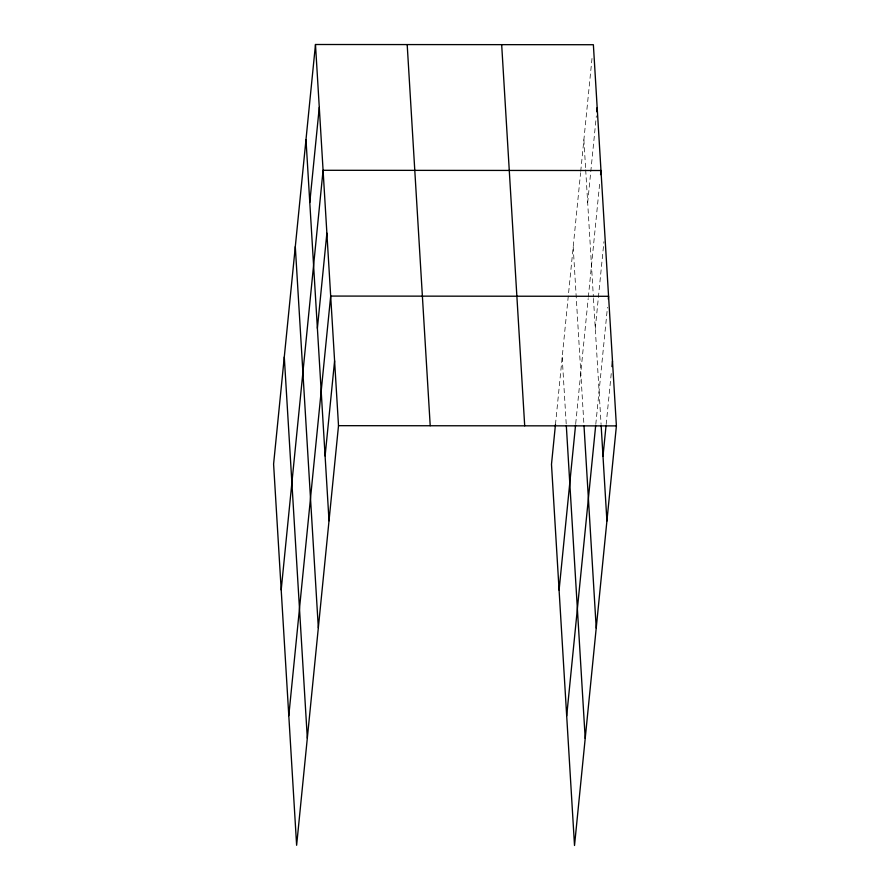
<?xml version="1.0" encoding="UTF-8"?>
<svg xmlns="http://www.w3.org/2000/svg" width="890" height="890" viewBox="0 0 890 890"><rect width="100%" height="100%" fill="white"/><g stroke="black" fill="none" stroke-linecap="round" stroke-linejoin="round"><path stroke-width="0.67" stroke-dasharray="4.45 3.34" d="M555.471 424.519L580.591 172.771M580.725 171.392L592.139 57.127M587.678 202.709L596.345 115.889M575.697 423.718L588.19 298.562M588.335 297.182L599.593 184.297M595.277 328.499L603.943 241.668M595.788 424.341L607.47 307.317M606.157 424.497L611.519 370.741M583.885 139.819L585.62 168.533M585.698 169.901L593.385 297.049M593.463 298.417L601.084 424.486M573.193 246.908L583.851 423.284M562.18 357.246L566.229 424.241"/><path stroke-width="1.33" d="M315.483 44.5L273.597 464.102L296.626 845.278L338.511 425.676L315.483 44.5L593.374 44.723L616.403 425.898L574.517 845.5L551.489 464.324L555.471 424.519M309.787 202.486L319.276 107.39M281.195 589.892L323.081 170.29L600.973 170.513L600.561 174.64M317.385 328.276L326.875 233.18M288.794 715.682L330.68 296.07L608.571 296.292L608.293 299.051M325.106 455.969L334.596 360.873M596.756 111.751L597.179 107.612M559.087 590.115L575.563 425.097M566.685 715.905L595.655 425.72M602.997 456.192L606.023 425.876M611.942 366.602L612.487 361.095M338.511 425.676L616.403 425.898M601.162 425.865L606.913 520.995M584.018 426.021L596.222 628.084M566.307 425.598L585.208 738.411M501.671 44.645L524.7 425.82M407.186 44.578L430.215 425.743M305.993 139.597L329.011 520.772M295.302 246.686L318.331 627.851M284.288 357.024L307.317 738.188"/></g></svg>
